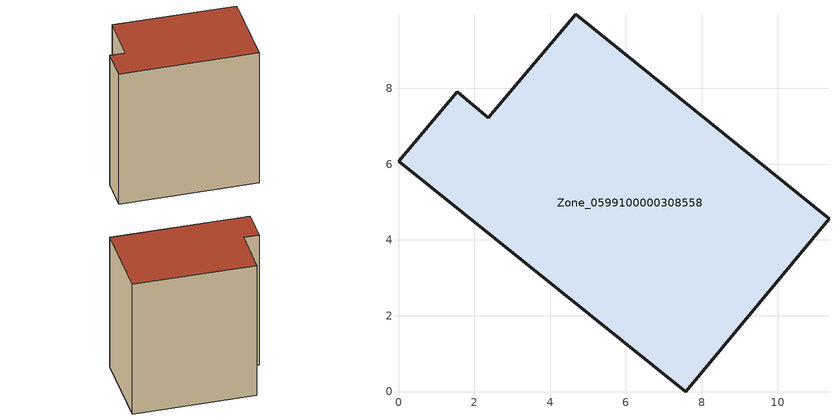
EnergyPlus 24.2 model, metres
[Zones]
Zone_0599100000308558
 floor ground (C_G): 7.58,0 0,6.08 1.55,7.91 2.37,7.23 4.68,9.95 11.36,4.56 z0
 wall outside (C_F): 2.37,7.23 1.55,7.91 0,6.08 7.58,0 11.36,4.56 4.68,9.95 2.37,7.23 z0:10.3
 roof outside (C_R): 11.36,4.56 4.68,9.95 2.37,7.23 1.55,7.91 0,6.08 7.58,0 z10.3
[BUILDING]
Pand.0599100000308558: North Axis=0; Terrain=City; Loads Convergence Tolerance Value=0.04; Temperature Convergence Tolerance Value=0.4; Solar Distribution=FullExterior; Maximum Number of Warmup Days=25; Minimum Number of Warmup Days=1
[Site:Location]
Rotterdam.The.Hague.AP_ZH_NLD Design_Conditions: Latitude=51.96; Longitude=4.45; Time Zone=1; Elevation=-4.5
[SITE:GROUNDTEMPERATURE:BUILDINGSURFACE]
18, 18, 18, 18, 18, 18, 18, 18, 18, 18, 18, 18
[MATERIAL] Thermal Absorptance=0.9; Solar Absorptance=0.7; Visible Absorptance=0.7
Name | Roughness | Thickness | Conductivity | Density | Specific Heat
G.TI.1946 | MediumSmooth | 0.15 | 1 | 540 | 1210
F.TI.1946 | Rough | 0.3 | 0.857143 | 1920 | 840
R.TI.1946 | MediumRough | 0.2 | 0.1 | 1500 | 1000
[CONSTRUCTION]
C_G: G.TI.1946
C_F: F.TI.1946
C_R: R.TI.1946
[ZONE]
Zone_0599100000308558: Type=1; Multiplier=1; Ceiling Height=Autocalculate; Volume=Autocalculate; Floor Area=autocalculate; Part of Total Floor Area=Yes
[ZONEINFILTRATION:DESIGNFLOWRATE]
Infil_Zone_0599100000308558: Zone or ZoneList or Space or SpaceList=Zone_0599100000308558; Schedule=AlwaysOn; Design Flow Rate Calculation Method=Flow/Area; Flow Rate per Floor Area=0.003; Constant Term Coefficient=1; Temperature Term Coefficient=0; Velocity Term Coefficient=0; Velocity Squared Term Coefficient=0
[HVACTEMPLATE:ZONE:IDEALLOADSAIRSYSTEM]
Zone_0599100000308558: Maximum Heating Supply Air Temperature=50; Minimum Cooling Supply Air Temperature=13; Maximum Heating Supply Air Humidity Ratio=0.0156; Minimum Cooling Supply Air Humidity Ratio=0.0077; Heating Limit=NoLimit; Cooling Limit=NoLimit; Dehumidification Control Type=ConstantSensibleHeatRatio; Cooling Sensible Heat Ratio=0.7; Dehumidification Setpoint=60; Humidification Control Type=None; Humidification Setpoint=30; Outdoor Air Method=None; Outdoor Air Flow Rate per Person=0.00944; Outdoor Air Flow Rate per Zone Floor Area=0; Outdoor Air Flow Rate per Zone=0; Demand Controlled Ventilation Type=None; Outdoor Air Economizer Type=NoEconomizer; Heat Recovery Type=None; Sensible Heat Recovery Effectiveness=0.7; Latent Heat Recovery Effectiveness=0.65
[ZONECONTROL:THERMOSTAT]
ThermostatControl_Zone_0599100000308558: Zone or ZoneList=Zone_0599100000308558; Control Type Schedule=DualSetpointControlType; Control 1=Thermostat_Zone_0599100000308558; Temperature Difference Between Cutout And Setpoint=0
[THERMOSTATSETPOINT:DUALSETPOINT]
Thermostat_Zone_0599100000308558: Heating Setpoint Temperature Schedule=HeatingSetpoint_Zone_0599100000308558; Cooling Setpoint Temperature Schedule=CoolingSetpoint_Zone_0599100000308558
[SCHEDULE:COMPACT]
HeatingSetpoint_Zone_0599100000308558: Through: 12/31, For: AllDays, Until: 24:00, 21
CoolingSetpoint_Zone_0599100000308558: Through: 12/31, For: AllDays, Until: 24:00, 24
DualSetpointControlType: Through: 12/31, For: AllDays, Until: 24:00, 4
AlwaysOn: Through: 12/31, For: AllDays, Until: 24:00, 1
